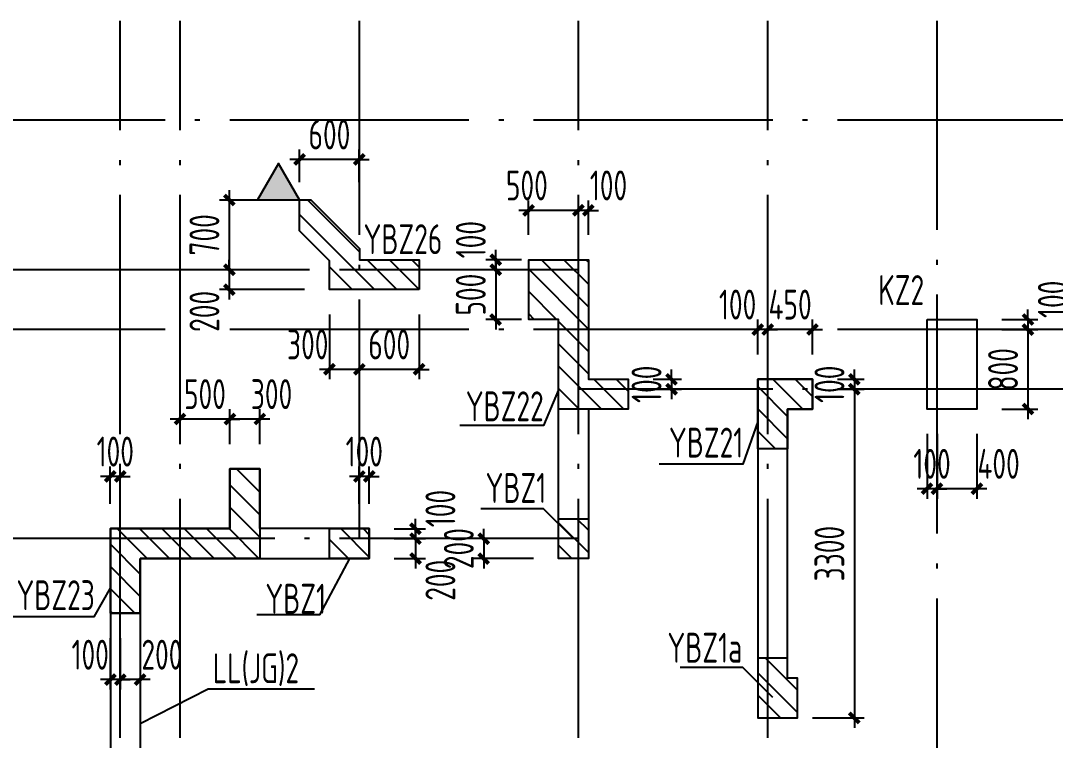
# Model space of a CAD drawing. Extents: x -144902 to 588294, y -160863 to 65494.
# Drawn here: x -13862 to -3474, y 52426 to 59651 of the extents above; entities that cross this region are included whole.
import ezdxf

# ---------------------------------------------------------------- set-up
doc = ezdxf.new("R2010")
doc.units = 0
doc.header["$LTSCALE"] = 100
doc.linetypes.add('ACAD_ISO04W100', pattern=[30.5, 24, -3, 0.5, -3])
doc.layers.get('0').update_dxf_attribs({"linetype": 'CONTINUOUS'})
doc.layers.get('Defpoints').update_dxf_attribs({"linetype": 'CONTINUOUS'})
for name, color, linetype in [('AXIS', 3, 'CONTINUOUS'), ('colu', 255, 'CONTINUOUS'), ('DIM', 3, 'CONTINUOUS'), ('DOTE', 253, 'ACAD_ISO04W100'), ('hatch1', 253, 'CONTINUOUS'), ('TEXT', 7, 'CONTINUOUS'), ('THIN', 7, 'CONTINUOUS'), ('剪力墙开洞', 170, 'CONTINUOUS'), ('砼墙', 3, 'CONTINUOUS'), ('门', 174, 'CONTINUOUS')]:
    doc.layers.add(name, color=color, linetype=linetype)
doc.styles.get("Standard").update_dxf_attribs({"font": 'tssdeng.shx', "width": 0.7, "bigfont": 'tssdchn.shx'})
doc.styles.add('TSSD_Dimension', font='Tssdeng.shx', dxfattribs={"width": 0.7, "bigfont": 'tssdchn.shx'})
doc.dimstyles.new('TSSD_100_100', dxfattribs={"dimtxt": 300, "dimasz": 100, "dimexe": 100, "dimexo": 250, "dimgap": 100, "dimtad": 1, "dimdec": 0, "dimzin": 0, "dimdsep": 46, "dimtxsty": 'TSSD_Dimension', "dimblk": 'ARCHTICK', "dimcen": 0, "dimdle": 100, "dimclrt": 7, "dimadec": 0, "dimazin": 0, "dimtfac": 1, "dimtdec": 0, "dimtix": 1, "dimtmove": 2, "dimatfit": 3, "dimfxl": 1, "dimtolj": 1, "dimtzin": 0, "dimarcsym": 0})
pattern_1 = [(135, (18775.13, -16.22), (112.2532, 112.2532), [])]
pattern_2 = [(135, (13432.28, -16.22), (112.2532, 112.2532), [])]

# ---------------------------------------------------------------- blocks, each defined once
blk = doc.blocks.new('_ArchTick')
at = {"color": 0, "linetype": 'ByBlock', "const_width": 0.4}
blk.add_lwpolyline([(-0.5, -0.5), (0.5, 0.5)], dxfattribs=at)
blk = doc.blocks.new('*D559')
at = {"layer": 'Defpoints', "color": 0}
for p in [(-10462, 56951), (-9862, 56951), (-10462, 56151)]:
    blk.add_point(p, dxfattribs=at)
at = {"layer": 'DIM', "color": 0, "lineweight": -2}
for p, q in [((-10462, 56701), (-10462, 56051)), ((-9862, 56701), (-9862, 56051)), ((-10462, 56151), (-10562, 56151)), ((-9862, 56151), (-10462, 56151)), ((-9862, 56151), (-9762, 56151))]:
    blk.add_line(p, q, dxfattribs=at)
at = {"layer": 'DIM', "color": 0, "lineweight": -2, "xscale": 100, "yscale": 100, "zscale": 100}
for p, rotation in [((-10462, 56151), 6.681851763668286e-08), ((-9862, 56151), 180.0000000668185)]:
    blk.add_blockref('_ArchTick', p, dxfattribs=dict(at, rotation=rotation))
at = {"layer": 'DIM', "color": 7, "insert": (-10162, 56401), "char_height": 300, "attachment_point": 5, "rotation": 0, "style": 'TSSD_Dimension'}
blk.add_mtext('\\A1;600', dxfattribs=at)
blk = doc.blocks.new('*D560')
at = {"layer": 'Defpoints', "color": 0}
for p in [(-4262, 56652), (-4262, 56551), (-3749, 56551)]:
    blk.add_point(p, dxfattribs=at)
at = {"layer": 'DIM', "color": 0, "lineweight": -2}
for p, q in [((-3749, 56652), (-3749, 56752)), ((-4012, 56652), (-3649, 56652)), ((-3749, 56652), (-3749, 56551)), ((-4012, 56551), (-3649, 56551)), ((-3749, 56551), (-3749, 56451))]:
    blk.add_line(p, q, dxfattribs=at)
at = {"layer": 'DIM', "color": 0, "lineweight": -2, "xscale": 100, "yscale": 100, "zscale": 100}
for p, rotation in [((-3749, 56652), 270), ((-3749, 56551), 90)]:
    blk.add_blockref('_ArchTick', p, dxfattribs=dict(at, rotation=rotation))
at = {"layer": 'DIM', "color": 7, "insert": (-3499, 56854), "char_height": 300, "attachment_point": 5, "rotation": 90, "style": 'TSSD_Dimension'}
blk.add_mtext('\\A1;100', dxfattribs=at)
blk = doc.blocks.new('*D561')
at = {"layer": 'Defpoints', "color": 0}
for p in [(-4262, 56551), (-4262, 55752), (-3749, 55752)]:
    blk.add_point(p, dxfattribs=at)
at = {"layer": 'DIM', "color": 0, "lineweight": -2}
for p, q in [((-3749, 56651), (-3749, 55652)), ((-4012, 56551), (-3649, 56551)), ((-4012, 55752), (-3649, 55752))]:
    blk.add_line(p, q, dxfattribs=at)
at = {"layer": 'DIM', "color": 0, "lineweight": -2, "xscale": 100, "yscale": 100, "zscale": 100}
for p, rotation in [((-3749, 56551), 90), ((-3749, 55752), 270)]:
    blk.add_blockref('_ArchTick', p, dxfattribs=dict(at, rotation=rotation))
at = {"layer": 'DIM', "color": 7, "insert": (-3999, 56151), "char_height": 300, "attachment_point": 5, "rotation": 90, "style": 'TSSD_Dimension'}
blk.add_mtext('\\A1;800', dxfattribs=at)
blk = doc.blocks.new('*D562')
at = {"layer": 'Defpoints', "color": 0}
for p in [(-4662, 55752), (-4262, 55752), (-4662, 54952)]:
    blk.add_point(p, dxfattribs=at)
at = {"layer": 'DIM', "color": 0, "lineweight": -2}
for p, q in [((-4662, 55502), (-4662, 54852)), ((-4262, 55502), (-4262, 54852)), ((-4162, 54952), (-4762, 54952))]:
    blk.add_line(p, q, dxfattribs=at)
at = {"layer": 'DIM', "color": 0, "lineweight": -2, "xscale": 100, "yscale": 100, "zscale": 100, "rotation": 180}
blk.add_blockref('_ArchTick', (-4662, 54952), dxfattribs=at)
at = {"layer": 'DIM', "color": 0, "lineweight": -2, "xscale": 100, "yscale": 100, "zscale": 100}
blk.add_blockref('_ArchTick', (-4262, 54952), dxfattribs=at)
at = {"layer": 'DIM', "color": 7, "insert": (-4044, 55202), "char_height": 300, "attachment_point": 5, "style": 'TSSD_Dimension'}
blk.add_mtext('\\A1;400', dxfattribs=at)
blk = doc.blocks.new('*D563')
at = {"layer": 'Defpoints', "color": 0}
for p in [(-4762, 55752), (-4662, 55752), (-4762, 54952)]:
    blk.add_point(p, dxfattribs=at)
at = {"layer": 'DIM', "color": 0, "lineweight": -2}
for p, q in [((-4762, 55502), (-4762, 54852)), ((-4662, 55502), (-4662, 54852)), ((-4762, 54952), (-4862, 54952)), ((-4662, 54952), (-4762, 54952)), ((-4662, 54952), (-4562, 54952))]:
    blk.add_line(p, q, dxfattribs=at)
at = {"layer": 'DIM', "color": 0, "lineweight": -2, "xscale": 100, "yscale": 100, "zscale": 100}
blk.add_blockref('_ArchTick', (-4762, 54952), dxfattribs=at)
at = {"layer": 'DIM', "color": 0, "lineweight": -2, "xscale": 100, "yscale": 100, "zscale": 100, "rotation": 180}
blk.add_blockref('_ArchTick', (-4662, 54952), dxfattribs=at)
at = {"layer": 'DIM', "color": 7, "insert": (-4712, 55202), "char_height": 300, "attachment_point": 5, "style": 'TSSD_Dimension'}
blk.add_mtext('\\A1;100', dxfattribs=at)
blk = doc.blocks.new('*D647')
at = {"layer": 'Defpoints', "color": 0}
for p in [(-5912, 56051), (-5912, 55951), (-5492, 55951)]:
    blk.add_point(p, dxfattribs=at)
at = {"layer": 'DIM', "color": 0, "lineweight": -2}
for p, q in [((-5492, 56051), (-5492, 56151)), ((-5662, 56051), (-5392, 56051)), ((-5492, 56051), (-5492, 55951)), ((-5662, 55951), (-5392, 55951)), ((-5492, 55951), (-5492, 55851))]:
    blk.add_line(p, q, dxfattribs=at)
at = {"layer": 'DIM', "color": 0, "lineweight": -2, "xscale": 100, "yscale": 100, "zscale": 100}
for p, rotation in [((-5492, 56051), 270), ((-5492, 55951), 90)]:
    blk.add_blockref('_ArchTick', p, dxfattribs=dict(at, rotation=rotation))
at = {"layer": 'DIM', "color": 7, "insert": (-5742, 56001), "char_height": 300, "attachment_point": 5, "rotation": 90, "style": 'TSSD_Dimension'}
blk.add_mtext('\\A1;100', dxfattribs=at)
blk = doc.blocks.new('*D648')
at = {"layer": 'Defpoints', "color": 0}
for p in [(-5912, 55951), (-6162, 52651, 0), (-5492, 52651)]:
    blk.add_point(p, dxfattribs=at)
at = {"layer": 'DIM', "color": 0, "lineweight": -2}
for p, q in [((-5492, 56051), (-5492, 52551)), ((-5662, 55951), (-5392, 55951)), ((-5912, 52651), (-5392, 52651))]:
    blk.add_line(p, q, dxfattribs=at)
at = {"layer": 'DIM', "color": 0, "lineweight": -2, "xscale": 100, "yscale": 100, "zscale": 100}
for p, rotation in [((-5492, 55951), 90), ((-5492, 52651), 270)]:
    blk.add_blockref('_ArchTick', p, dxfattribs=dict(at, rotation=rotation))
at = {"layer": 'DIM', "color": 7, "insert": (-5742, 54301), "char_height": 300, "attachment_point": 5, "rotation": 90, "style": 'TSSD_Dimension'}
blk.add_mtext('\\A1;3300', dxfattribs=at)
blk = doc.blocks.new('*D649')
at = {"layer": 'Defpoints', "color": 0}
for p in [(-6362, 56551), (-6362, 56051), (-5912, 56051)]:
    blk.add_point(p, dxfattribs=at)
at = {"layer": 'DIM', "color": 0, "lineweight": -2}
for p, q in [((-6362, 56301), (-6362, 56651)), ((-5912, 56301), (-5912, 56651)), ((-6362, 56551), (-6462, 56551)), ((-5912, 56551), (-6362, 56551)), ((-5912, 56551), (-5812, 56551))]:
    blk.add_line(p, q, dxfattribs=at)
at = {"layer": 'DIM', "color": 0, "lineweight": -2, "xscale": 100, "yscale": 100, "zscale": 100}
blk.add_blockref('_ArchTick', (-6362, 56551), dxfattribs=at)
at = {"layer": 'DIM', "color": 0, "lineweight": -2, "xscale": 100, "yscale": 100, "zscale": 100, "rotation": 180}
blk.add_blockref('_ArchTick', (-5912, 56551), dxfattribs=at)
at = {"layer": 'DIM', "color": 7, "insert": (-6137, 56801), "char_height": 300, "attachment_point": 5, "style": 'TSSD_Dimension'}
blk.add_mtext('\\A1;450', dxfattribs=at)
blk = doc.blocks.new('*D650')
at = {"layer": 'Defpoints', "color": 0}
for p in [(-6462, 56551), (-6462, 56051), (-6362, 56051)]:
    blk.add_point(p, dxfattribs=at)
at = {"layer": 'DIM', "color": 0, "lineweight": -2}
for p, q in [((-6462, 56301), (-6462, 56651)), ((-6362, 56301), (-6362, 56651)), ((-6462, 56551), (-6562, 56551)), ((-6362, 56551), (-6462, 56551)), ((-6362, 56551), (-6262, 56551))]:
    blk.add_line(p, q, dxfattribs=at)
at = {"layer": 'DIM', "color": 0, "lineweight": -2, "xscale": 100, "yscale": 100, "zscale": 100}
blk.add_blockref('_ArchTick', (-6462, 56551), dxfattribs=at)
at = {"layer": 'DIM', "color": 0, "lineweight": -2, "xscale": 100, "yscale": 100, "zscale": 100, "rotation": 180}
blk.add_blockref('_ArchTick', (-6362, 56551), dxfattribs=at)
at = {"layer": 'DIM', "color": 7, "insert": (-6664, 56801), "char_height": 300, "attachment_point": 5, "style": 'TSSD_Dimension'}
blk.add_mtext('\\A1;100', dxfattribs=at)
blk = doc.blocks.new('*D651')
at = {"layer": 'Defpoints', "color": 0}
for p in [(-7762, 56051), (-7762, 55951), (-7328, 55951)]:
    blk.add_point(p, dxfattribs=at)
at = {"layer": 'DIM', "color": 0, "lineweight": -2}
for p, q in [((-7328, 56051), (-7328, 56151)), ((-7512, 56051), (-7228, 56051)), ((-7328, 56051), (-7328, 55951)), ((-7512, 55951), (-7228, 55951)), ((-7328, 55951), (-7328, 55851))]:
    blk.add_line(p, q, dxfattribs=at)
at = {"layer": 'DIM', "color": 0, "lineweight": -2, "xscale": 100, "yscale": 100, "zscale": 100}
for p, rotation in [((-7328, 56051), 270), ((-7328, 55951), 90)]:
    blk.add_blockref('_ArchTick', p, dxfattribs=dict(at, rotation=rotation))
at = {"layer": 'DIM', "color": 7, "insert": (-7578, 56001), "char_height": 300, "attachment_point": 5, "rotation": 90, "style": 'TSSD_Dimension'}
blk.add_mtext('\\A1;100', dxfattribs=at)
blk = doc.blocks.new('*D652')
at = {"layer": 'Defpoints', "color": 0}
for p in [(-8262, 57747), (-8262, 57251), (-8162, 57251)]:
    blk.add_point(p, dxfattribs=at)
at = {"layer": 'DIM', "color": 0, "lineweight": -2}
for p, q in [((-8262, 57501), (-8262, 57847)), ((-8162, 57501), (-8162, 57847)), ((-8262, 57747), (-8362, 57747)), ((-8162, 57747), (-8262, 57747)), ((-8162, 57747), (-8062, 57747))]:
    blk.add_line(p, q, dxfattribs=at)
at = {"layer": 'DIM', "color": 0, "lineweight": -2, "xscale": 100, "yscale": 100, "zscale": 100}
blk.add_blockref('_ArchTick', (-8262, 57747), dxfattribs=at)
at = {"layer": 'DIM', "color": 0, "lineweight": -2, "xscale": 100, "yscale": 100, "zscale": 100, "rotation": 180}
blk.add_blockref('_ArchTick', (-8162, 57747), dxfattribs=at)
at = {"layer": 'DIM', "color": 7, "insert": (-7960, 57997), "char_height": 300, "attachment_point": 5, "style": 'TSSD_Dimension'}
blk.add_mtext('\\A1;100', dxfattribs=at)
blk = doc.blocks.new('*D653')
at = {"layer": 'Defpoints', "color": 0}
for p in [(-8762, 57747), (-8762, 57251), (-8262, 57251)]:
    blk.add_point(p, dxfattribs=at)
at = {"layer": 'DIM', "color": 0, "lineweight": -2}
for p, q in [((-8762, 57501), (-8762, 57847)), ((-8262, 57501), (-8262, 57847)), ((-8162, 57747), (-8862, 57747))]:
    blk.add_line(p, q, dxfattribs=at)
at = {"layer": 'DIM', "color": 0, "lineweight": -2, "xscale": 100, "yscale": 100, "zscale": 100, "rotation": 180}
blk.add_blockref('_ArchTick', (-8762, 57747), dxfattribs=at)
at = {"layer": 'DIM', "color": 0, "lineweight": -2, "xscale": 100, "yscale": 100, "zscale": 100}
blk.add_blockref('_ArchTick', (-8262, 57747), dxfattribs=at)
at = {"layer": 'DIM', "color": 7, "insert": (-8780, 57997), "char_height": 300, "attachment_point": 5, "style": 'TSSD_Dimension'}
blk.add_mtext('\\A1;500', dxfattribs=at)
blk = doc.blocks.new('*D654')
at = {"layer": 'Defpoints', "color": 0}
for p in [(-11061, 57851), (-11767, 57151), (-11061, 57151)]:
    blk.add_point(p, dxfattribs=at)
at = {"layer": 'DIM', "color": 0, "lineweight": -2}
for p, q in [((-11767, 57951), (-11767, 57051)), ((-11311, 57851), (-11867, 57851)), ((-11311, 57151), (-11867, 57151))]:
    blk.add_line(p, q, dxfattribs=at)
at = {"layer": 'DIM', "color": 0, "lineweight": -2, "xscale": 100, "yscale": 100, "zscale": 100}
for p, rotation in [((-11767, 57851), 90), ((-11767, 57151), 270)]:
    blk.add_blockref('_ArchTick', p, dxfattribs=dict(at, rotation=rotation))
at = {"layer": 'DIM', "color": 7, "insert": (-12017, 57501), "char_height": 300, "attachment_point": 5, "rotation": 90, "style": 'TSSD_Dimension'}
blk.add_mtext('\\A1;700', dxfattribs=at)
blk = doc.blocks.new('*D655')
at = {"layer": 'Defpoints', "color": 0}
for p in [(-10762, 57151), (-11767, 56951), (-10762, 56951)]:
    blk.add_point(p, dxfattribs=at)
at = {"layer": 'DIM', "color": 0, "lineweight": -2}
for p, q in [((-11767, 57151), (-11767, 57251)), ((-11012, 57151), (-11867, 57151)), ((-11767, 57151), (-11767, 56951)), ((-11012, 56951), (-11867, 56951)), ((-11767, 56951), (-11767, 56851))]:
    blk.add_line(p, q, dxfattribs=at)
at = {"layer": 'DIM', "color": 0, "lineweight": -2, "xscale": 100, "yscale": 100, "zscale": 100}
for p, rotation in [((-11767, 57151), 270), ((-11767, 56951), 90)]:
    blk.add_blockref('_ArchTick', p, dxfattribs=dict(at, rotation=rotation))
at = {"layer": 'DIM', "color": 7, "insert": (-12017, 56733), "char_height": 300, "attachment_point": 5, "rotation": 90, "style": 'TSSD_Dimension'}
blk.add_mtext('\\A1;200', dxfattribs=at)
blk = doc.blocks.new('*D656')
at = {"layer": 'Defpoints', "color": 0}
for p in [(-8583, 57251), (-9093, 57151), (-8583, 57151)]:
    blk.add_point(p, dxfattribs=at)
at = {"layer": 'DIM', "color": 0, "lineweight": -2}
for p, q in [((-9093, 57251), (-9093, 57351)), ((-8833, 57251), (-9193, 57251)), ((-9093, 57251), (-9093, 57151)), ((-8833, 57151), (-9193, 57151)), ((-9093, 57151), (-9093, 57051))]:
    blk.add_line(p, q, dxfattribs=at)
at = {"layer": 'DIM', "color": 0, "lineweight": -2, "xscale": 100, "yscale": 100, "zscale": 100}
for p, rotation in [((-9093, 57251), 270), ((-9093, 57151), 90)]:
    blk.add_blockref('_ArchTick', p, dxfattribs=dict(at, rotation=rotation))
at = {"layer": 'DIM', "color": 7, "insert": (-9343, 57453), "char_height": 300, "attachment_point": 5, "rotation": 90, "style": 'TSSD_Dimension'}
blk.add_mtext('\\A1;100', dxfattribs=at)
blk = doc.blocks.new('*D657')
at = {"layer": 'Defpoints', "color": 0}
for p in [(-10762, 56951), (-10462, 56951), (-10762, 56151)]:
    blk.add_point(p, dxfattribs=at)
at = {"layer": 'DIM', "color": 0, "lineweight": -2}
for p, q in [((-10762, 56701), (-10762, 56051)), ((-10462, 56701), (-10462, 56051)), ((-10362, 56151), (-10862, 56151))]:
    blk.add_line(p, q, dxfattribs=at)
at = {"layer": 'DIM', "color": 0, "lineweight": -2, "xscale": 100, "yscale": 100, "zscale": 100, "rotation": 180}
blk.add_blockref('_ArchTick', (-10762, 56151), dxfattribs=at)
at = {"layer": 'DIM', "color": 0, "lineweight": -2, "xscale": 100, "yscale": 100, "zscale": 100}
blk.add_blockref('_ArchTick', (-10462, 56151), dxfattribs=at)
at = {"layer": 'DIM', "color": 7, "insert": (-10980, 56401), "char_height": 300, "attachment_point": 5, "style": 'TSSD_Dimension'}
blk.add_mtext('\\A1;300', dxfattribs=at)
blk = doc.blocks.new('*D658')
at = {"layer": 'Defpoints', "color": 0}
for p in [(-11061, 58259), (-11061, 57779), (-10462, 57779)]:
    blk.add_point(p, dxfattribs=at)
at = {"layer": 'DIM', "color": 0, "lineweight": -2}
for p, q in [((-11061, 58029), (-11061, 58359)), ((-10462, 58029), (-10462, 58359)), ((-11061, 58259), (-11161, 58259)), ((-10462, 58259), (-11061, 58259)), ((-10462, 58259), (-10362, 58259))]:
    blk.add_line(p, q, dxfattribs=at)
at = {"layer": 'DIM', "color": 0, "lineweight": -2, "xscale": 100, "yscale": 100, "zscale": 100}
blk.add_blockref('_ArchTick', (-11061, 58259), dxfattribs=at)
at = {"layer": 'DIM', "color": 0, "lineweight": -2, "xscale": 100, "yscale": 100, "zscale": 100, "rotation": 180}
blk.add_blockref('_ArchTick', (-10462, 58259), dxfattribs=at)
at = {"layer": 'DIM', "color": 7, "insert": (-10762, 58509), "char_height": 300, "attachment_point": 5, "style": 'TSSD_Dimension'}
blk.add_mtext('\\A1;600', dxfattribs=at)
blk = doc.blocks.new('*D659')
at = {"layer": 'Defpoints', "color": 0}
for p in [(-8462, 54451), (-9213, 54251), (-8462, 54251)]:
    blk.add_point(p, dxfattribs=at)
at = {"layer": 'DIM', "color": 0, "lineweight": -2}
for p, q in [((-9213, 54451), (-9213, 54551)), ((-8712, 54451), (-9313, 54451)), ((-9213, 54451), (-9213, 54251)), ((-8712, 54251), (-9313, 54251)), ((-9213, 54251), (-9213, 54151))]:
    blk.add_line(p, q, dxfattribs=at)
at = {"layer": 'DIM', "color": 0, "lineweight": -2, "xscale": 100, "yscale": 100, "zscale": 100}
for p, rotation in [((-9213, 54451), 270), ((-9213, 54251), 90)]:
    blk.add_blockref('_ArchTick', p, dxfattribs=dict(at, rotation=rotation))
at = {"layer": 'DIM', "color": 7, "insert": (-9463, 54351), "char_height": 300, "attachment_point": 5, "rotation": 90, "style": 'TSSD_Dimension'}
blk.add_mtext('\\A1;200', dxfattribs=at)
blk = doc.blocks.new('*D660')
at = {"layer": 'Defpoints', "color": 0}
for p in [(-11761, 55652), (-11761, 55151), (-11461, 55151)]:
    blk.add_point(p, dxfattribs=at)
at = {"layer": 'DIM', "color": 0, "lineweight": -2}
for p, q in [((-11761, 55401), (-11761, 55752)), ((-11461, 55401), (-11461, 55752)), ((-11361, 55652), (-11861, 55652))]:
    blk.add_line(p, q, dxfattribs=at)
at = {"layer": 'DIM', "color": 0, "lineweight": -2, "xscale": 100, "yscale": 100, "zscale": 100, "rotation": 180}
blk.add_blockref('_ArchTick', (-11761, 55652), dxfattribs=at)
at = {"layer": 'DIM', "color": 0, "lineweight": -2, "xscale": 100, "yscale": 100, "zscale": 100}
blk.add_blockref('_ArchTick', (-11461, 55652), dxfattribs=at)
at = {"layer": 'DIM', "color": 7, "insert": (-11343, 55902), "char_height": 300, "attachment_point": 5, "style": 'TSSD_Dimension'}
blk.add_mtext('\\A1;300', dxfattribs=at)
blk = doc.blocks.new('*D661')
at = {"layer": 'Defpoints', "color": 0}
for p in [(-12262, 55652), (-12262, 55151), (-11761, 55151)]:
    blk.add_point(p, dxfattribs=at)
at = {"layer": 'DIM', "color": 0, "lineweight": -2}
for p, q in [((-12262, 55401), (-12262, 55752)), ((-11761, 55401), (-11761, 55752)), ((-12262, 55652), (-12362, 55652)), ((-11761, 55652), (-12262, 55652)), ((-11761, 55652), (-11661, 55652))]:
    blk.add_line(p, q, dxfattribs=at)
at = {"layer": 'DIM', "color": 0, "lineweight": -2, "xscale": 100, "yscale": 100, "zscale": 100}
blk.add_blockref('_ArchTick', (-12262, 55652), dxfattribs=at)
at = {"layer": 'DIM', "color": 0, "lineweight": -2, "xscale": 100, "yscale": 100, "zscale": 100, "rotation": 180}
blk.add_blockref('_ArchTick', (-11761, 55652), dxfattribs=at)
at = {"layer": 'DIM', "color": 7, "insert": (-12012, 55902), "char_height": 300, "attachment_point": 5, "style": 'TSSD_Dimension'}
blk.add_mtext('\\A1;500', dxfattribs=at)
blk = doc.blocks.new('*D662')
at = {"layer": 'Defpoints', "color": 0}
for p in [(-10362, 54551), (-10362, 54451), (-9898, 54451)]:
    blk.add_point(p, dxfattribs=at)
at = {"layer": 'DIM', "color": 0, "lineweight": -2}
for p, q in [((-9898, 54551), (-9898, 54651)), ((-10112, 54551), (-9798, 54551)), ((-9898, 54551), (-9898, 54451)), ((-10112, 54451), (-9798, 54451)), ((-9898, 54451), (-9898, 54351))]:
    blk.add_line(p, q, dxfattribs=at)
at = {"layer": 'DIM', "color": 0, "lineweight": -2, "xscale": 100, "yscale": 100, "zscale": 100}
for p, rotation in [((-9898, 54551), 270), ((-9898, 54451), 90)]:
    blk.add_blockref('_ArchTick', p, dxfattribs=dict(at, rotation=rotation))
at = {"layer": 'DIM', "color": 7, "insert": (-9648, 54753), "char_height": 300, "attachment_point": 5, "rotation": 90, "style": 'TSSD_Dimension'}
blk.add_mtext('\\A1;100', dxfattribs=at)
blk = doc.blocks.new('*D663')
at = {"layer": 'Defpoints', "color": 0}
for p in [(-10362, 54451), (-10362, 54251), (-9898, 54251)]:
    blk.add_point(p, dxfattribs=at)
at = {"layer": 'DIM', "color": 0, "lineweight": -2}
for p, q in [((-9898, 54451), (-9898, 54551)), ((-10112, 54451), (-9798, 54451)), ((-9898, 54451), (-9898, 54251)), ((-10112, 54251), (-9798, 54251)), ((-9898, 54251), (-9898, 54151))]:
    blk.add_line(p, q, dxfattribs=at)
at = {"layer": 'DIM', "color": 0, "lineweight": -2, "xscale": 100, "yscale": 100, "zscale": 100}
for p, rotation in [((-9898, 54451), 270), ((-9898, 54251), 90)]:
    blk.add_blockref('_ArchTick', p, dxfattribs=dict(at, rotation=rotation))
at = {"layer": 'DIM', "color": 7, "insert": (-9648, 54033), "char_height": 300, "attachment_point": 5, "rotation": 90, "style": 'TSSD_Dimension'}
blk.add_mtext('\\A1;200', dxfattribs=at)
blk = doc.blocks.new('*D664')
at = {"layer": 'Defpoints', "color": 0}
for p in [(-10462, 55075), (-10462, 54551), (-10362, 54551)]:
    blk.add_point(p, dxfattribs=at)
at = {"layer": 'DIM', "color": 0, "lineweight": -2}
for p, q in [((-10462, 54801), (-10462, 55175)), ((-10362, 54801), (-10362, 55175)), ((-10462, 55075), (-10562, 55075)), ((-10362, 55075), (-10462, 55075)), ((-10362, 55075), (-10262, 55075))]:
    blk.add_line(p, q, dxfattribs=at)
at = {"layer": 'DIM', "color": 0, "lineweight": -2, "xscale": 100, "yscale": 100, "zscale": 100}
blk.add_blockref('_ArchTick', (-10462, 55075), dxfattribs=at)
at = {"layer": 'DIM', "color": 0, "lineweight": -2, "xscale": 100, "yscale": 100, "zscale": 100, "rotation": 180}
blk.add_blockref('_ArchTick', (-10362, 55075), dxfattribs=at)
at = {"layer": 'DIM', "color": 7, "insert": (-10412, 55325), "char_height": 300, "attachment_point": 5, "style": 'TSSD_Dimension'}
blk.add_mtext('\\A1;100', dxfattribs=at)
blk = doc.blocks.new('*D665')
at = {"layer": 'Defpoints', "color": 0}
for p in [(-12962, 55075), (-12962, 54551), (-12862, 54551)]:
    blk.add_point(p, dxfattribs=at)
at = {"layer": 'DIM', "color": 0, "lineweight": -2}
for p, q in [((-12962, 54801), (-12962, 55175)), ((-12862, 54801), (-12862, 55175)), ((-12962, 55075), (-13062, 55075)), ((-12862, 55075), (-12962, 55075)), ((-12862, 55075), (-12762, 55075))]:
    blk.add_line(p, q, dxfattribs=at)
at = {"layer": 'DIM', "color": 0, "lineweight": -2, "xscale": 100, "yscale": 100, "zscale": 100}
blk.add_blockref('_ArchTick', (-12962, 55075), dxfattribs=at)
at = {"layer": 'DIM', "color": 0, "lineweight": -2, "xscale": 100, "yscale": 100, "zscale": 100, "rotation": 180}
blk.add_blockref('_ArchTick', (-12862, 55075), dxfattribs=at)
at = {"layer": 'DIM', "color": 7, "insert": (-12912, 55325), "char_height": 300, "attachment_point": 5, "style": 'TSSD_Dimension'}
blk.add_mtext('\\A1;100', dxfattribs=at)
blk = doc.blocks.new('*D666')
at = {"layer": 'Defpoints', "color": 0}
for p in [(-12862, 53701), (-12662, 53701), (-12862, 53036)]:
    blk.add_point(p, dxfattribs=at)
at = {"layer": 'DIM', "color": 0, "lineweight": -2}
for p, q in [((-12862, 53451), (-12862, 52936)), ((-12662, 53451), (-12662, 52936)), ((-12562, 53036), (-12962, 53036))]:
    blk.add_line(p, q, dxfattribs=at)
at = {"layer": 'DIM', "color": 0, "lineweight": -2, "xscale": 100, "yscale": 100, "zscale": 100, "rotation": 180}
blk.add_blockref('_ArchTick', (-12862, 53036), dxfattribs=at)
at = {"layer": 'DIM', "color": 0, "lineweight": -2, "xscale": 100, "yscale": 100, "zscale": 100}
blk.add_blockref('_ArchTick', (-12662, 53036), dxfattribs=at)
at = {"layer": 'DIM', "color": 7, "insert": (-12444, 53286), "char_height": 300, "attachment_point": 5, "style": 'TSSD_Dimension'}
blk.add_mtext('\\A1;200', dxfattribs=at)
blk = doc.blocks.new('*D667')
at = {"layer": 'Defpoints', "color": 0}
for p in [(-12962, 53701), (-12862, 53701), (-12962, 53036)]:
    blk.add_point(p, dxfattribs=at)
at = {"layer": 'DIM', "color": 0, "lineweight": -2}
for p, q in [((-12962, 53451), (-12962, 52936)), ((-12862, 53451), (-12862, 52936)), ((-12962, 53036), (-13062, 53036)), ((-12862, 53036), (-12962, 53036)), ((-12862, 53036), (-12762, 53036))]:
    blk.add_line(p, q, dxfattribs=at)
at = {"layer": 'DIM', "color": 0, "lineweight": -2, "xscale": 100, "yscale": 100, "zscale": 100}
blk.add_blockref('_ArchTick', (-12962, 53036), dxfattribs=at)
at = {"layer": 'DIM', "color": 0, "lineweight": -2, "xscale": 100, "yscale": 100, "zscale": 100, "rotation": 180}
blk.add_blockref('_ArchTick', (-12862, 53036), dxfattribs=at)
at = {"layer": 'DIM', "color": 7, "insert": (-13164, 53286), "char_height": 300, "attachment_point": 5, "style": 'TSSD_Dimension'}
blk.add_mtext('\\A1;100', dxfattribs=at)
blk = doc.blocks.new('*D737')
at = {"layer": 'Defpoints', "color": 0}
for p in [(-8583, 57151), (-9093, 56651), (-8583, 56651)]:
    blk.add_point(p, dxfattribs=at)
at = {"layer": 'DIM', "color": 0, "lineweight": -2}
for p, q in [((-9093, 57151), (-9093, 57251)), ((-8833, 57151), (-9193, 57151)), ((-9093, 57151), (-9093, 56651)), ((-8833, 56651), (-9193, 56651)), ((-9093, 56651), (-9093, 56551))]:
    blk.add_line(p, q, dxfattribs=at)
at = {"layer": 'DIM', "color": 0, "lineweight": -2, "xscale": 100, "yscale": 100, "zscale": 100}
for p, rotation in [((-9093, 57151), 270), ((-9093, 56651), 90)]:
    blk.add_blockref('_ArchTick', p, dxfattribs=dict(at, rotation=rotation))
at = {"layer": 'DIM', "color": 7, "insert": (-9343, 56901), "char_height": 300, "attachment_point": 5, "rotation": 90, "style": 'TSSD_Dimension'}
blk.add_mtext('\\A1;500', dxfattribs=at)

msp = doc.modelspace()

# ---------------------------------------------------------------- hatches: boundary and pattern name
at = {"layer": 'hatch1'}
h = msp.add_hatch(dxfattribs=at)
h.set_pattern_fill('ANSI31', color=256, scale=50, style=0)
h.set_pattern_definition(pattern_2)
h.paths.add_polyline_path([(-9861.704, 56951.408), (-10761.704, 56951.408), (-10761.704, 57241.565), (-11061.496, 57541.357), (-11061.496, 57851.408), (-10947.283, 57851.408), (-10461.704, 57365.829), (-10461.704, 57251.408), (-9861.704, 57251.408)])
h = msp.add_hatch(dxfattribs=at)
h.set_pattern_fill('ANSI31', color=256, scale=50, style=0)
h.set_pattern_definition(pattern_1)
h.paths.add_polyline_path([(-7761.704, 55751.418), (-8461.704, 55751.418), (-8461.704, 56651.418), (-8761.704, 56651.418), (-8761.704, 57251.418), (-8161.704, 57251.418), (-8161.704, 56051.418), (-7761.704, 56051.418)])
h = msp.add_hatch(dxfattribs=at)
h.set_pattern_fill('ANSI31', color=256, scale=50, style=0)
h.set_pattern_definition(pattern_1)
h.paths.add_polyline_path([(-5911.704, 56051.418), (-5911.704, 55751.418), (-6161.704, 55751.418), (-6161.704, 55351.418), (-6461.704, 55351.418), (-6461.704, 56051.418)])
h = msp.add_hatch(dxfattribs=at)
h.set_pattern_fill('ANSI31', color=256, scale=50, style=0)
h.set_pattern_definition(pattern_1)
h.paths.add_polyline_path([(-12661.704, 54251.419), (-12661.704, 53701.418), (-12961.704, 53701.418), (-12961.704, 54551.418), (-11761.498, 54551.418), (-11761.498, 55151.418), (-11461.498, 55151.418), (-11461.498, 54251.419)])
h = msp.add_hatch(dxfattribs=at)
h.set_pattern_fill('ANSI31', color=256, scale=50, style=0)
h.set_pattern_definition(pattern_1)
h.paths.add_polyline_path([(-8161.704, 54651.419), (-8161.704, 54251.419), (-8461.704, 54251.419), (-8461.704, 54651.419)])
h = msp.add_hatch(dxfattribs=at)
h.set_pattern_fill('ANSI31', color=256, scale=50, style=0)
h.set_pattern_definition(pattern_1)
h.paths.add_polyline_path([(-10361.704, 54551.418), (-10361.704, 54251.418), (-10761.704, 54251.418), (-10761.704, 54551.419)])
h = msp.add_hatch(dxfattribs=at)
h.set_pattern_fill('ANSI31', color=256, scale=50, style=0)
h.set_pattern_definition(pattern_2)
h.paths.add_polyline_path([(-6161.704, 53251.417), (-6461.704, 53251.417), (-6461.704, 52651.417), (-6061.704, 52651.417), (-6061.704, 53051.417), (-6161.704, 53051.417)])
at = {"layer": 'TEXT'}
msp.add_hatch(color=256, dxfattribs=at).paths.add_polyline_path([(-11273.586, 58218.758), (-11061.496, 57851.408), (-11485.675, 57851.408)])

# ---------------------------------------------------------------- linework, layer by layer
at = {"layer": 'AXIS'}
for p, q in [((-13461.704, 58651.407, 0), (-16123.062, 58651.407, 0)), ((-13461.704, 57151.407, 0), (-16123.062, 57151.407, 0)), ((-13461.704, 56551.407, 0), (-16123.062, 56551.407, 0)), ((-13461.704, 54451.407, 0), (-16123.062, 54451.407, 0))]:
    msp.add_line(p, q, dxfattribs=at)
at = {"layer": 'colu', "color": 1, "elevation": 0}
msp.add_lwpolyline([(-9861.704, 56951.408), (-10761.704, 56951.408), (-10761.704, 57241.565), (-11061.496, 57541.357), (-11061.496, 57851.408), (-10947.283, 57851.408), (-10461.704, 57365.829), (-10461.704, 57251.408), (-9861.704, 57251.408)], close=True, dxfattribs=at)
for points in [[(-7761.704, 55751.418), (-8461.704, 55751.418), (-8461.704, 56651.418), (-8761.704, 56651.418), (-8761.704, 57251.418), (-8161.704, 57251.418), (-8161.704, 56051.418), (-7761.704, 56051.418), (-7761.704, 55751.418)], [(-6161.704, 53251.417), (-6461.704, 53251.417), (-6461.704, 52651.417), (-6061.704, 52651.417), (-6061.704, 53051.417), (-6161.704, 53051.417), (-6161.704, 53251.417)]]:
    msp.add_lwpolyline(points, dxfattribs=at)
at = {"layer": 'colu', "color": 1}
for points in [[(-5911.704, 56051.418), (-5911.704, 55751.418), (-6161.704, 55751.418), (-6161.704, 55351.418), (-6461.704, 55351.418), (-6461.704, 56051.418), (-5911.704, 56051.418)], [(-8161.704, 54651.419), (-8161.704, 54251.419), (-8461.704, 54251.419), (-8461.704, 54651.419), (-8161.704, 54651.419)], [(-10361.704, 54551.418), (-10361.704, 54251.418), (-10761.704, 54251.418), (-10761.704, 54551.419), (-10361.704, 54551.418)]]:
    msp.add_lwpolyline(points, dxfattribs=at)
msp.add_lwpolyline([(-12661.704, 54251.419), (-12661.704, 53701.418), (-12961.704, 53701.418), (-12961.704, 54551.418), (-11761.498, 54551.418), (-11761.498, 55151.418), (-11461.498, 55151.418), (-11461.498, 54251.419)], close=True, dxfattribs=at)
at = {"layer": 'DOTE'}
for p, q in [((-12861.704, 40251.407), (-12861.704, 59651.407)), ((-12261.704, 40251.407), (-12261.704, 59651.407)), ((-10461.704, 54451.407), (-10461.704, 59651.407)), ((-8261.704, 40251.407), (-8261.704, 59651.407)), ((-6361.704, 40251.407), (-6361.704, 59651.407)), ((-4661.704, 51451.407), (-4661.704, 59651.407)), ((27238.296, 58651.407), (-13861.704, 58651.407)), ((-8261.704, 57151.407), (-13861.704, 57151.407)), ((27238.296, 56551.407), (-13861.704, 56551.407)), ((27238.296, 55951.407), (-8261.704, 55951.407)), ((-8261.704, 54451.407), (-13861.704, 54451.407))]:
    msp.add_line(p, q, dxfattribs=at)
at = {"layer": 'TEXT'}
msp.add_lwpolyline([(-11061.496, 57851.408), (-11273.586, 58218.758), (-11485.675, 57851.408)], close=True, dxfattribs=at)
at = {"layer": 'THIN', "color": 1}
for points in [[(-8461.704, 55946.215), (-8611.704, 55586.572), (-9451.704, 55586.572)], [(-6461.704, 55626.872), (-6611.704, 55200.22), (-7451.704, 55200.22)], [(-12961.704, 53960.327), (-13128.915, 53665.606), (-13968.915, 53665.606)]]:
    msp.add_lwpolyline(points, dxfattribs=at)
at = {"layer": 'THIN', "color": 210}
for points in [[(-8311.704, 54451.419), (-8611.704, 54751.419), (-9241.704, 54751.419)], [(-10561.704, 54251.418), (-10861.705, 53685.758), (-11491.705, 53685.758)], [(-6311.704, 52857.059), (-6611.704, 53157.059), (-7241.704, 53157.059)]]:
    msp.add_lwpolyline(points, dxfattribs=at)
at = {"layer": '剪力墙开洞'}
msp.add_lwpolyline([(-12661.704, 52594.696), (-11980.136, 52944.347), (-10910.754, 52944.346)], dxfattribs=at)
at = {"layer": '砼墙', "elevation": 0}
for points in [[(-9861.704, 56951.408), (-10761.704, 56951.408), (-10761.704, 57241.565), (-11061.496, 57541.357), (-11061.496, 57851.408), (-10947.283, 57851.408), (-10461.704, 57365.829), (-10461.704, 57251.408), (-9861.704, 57251.408)], [(-8161.704, 55751.418), (-8161.704, 54251.419), (-8461.704, 54251.419), (-8461.704, 56651.418), (-8761.704, 56651.418), (-8761.704, 57251.418), (-8161.704, 57251.418), (-8161.704, 56051.418), (-7761.704, 56051.418), (-7761.704, 55751.418)], [(-4761.704, 56651.578), (-4261.704, 56651.578), (-4261.704, 55751.578), (-4761.704, 55751.578)], [(-6161.704, 55751.418), (-5911.704, 55751.418), (-5911.704, 56051.418), (-6461.704, 56051.418), (-6461.704, 52651.417), (-6061.704, 52651.417), (-6061.704, 53051.417), (-6161.704, 53051.417)], [(-12661.704, 54251.419), (-10361.704, 54251.418), (-10361.704, 54551.418), (-11461.498, 54551.419), (-11461.498, 55151.418), (-11761.498, 55151.418), (-11761.498, 54551.419), (-12961.704, 54551.418), (-12961.704, 53701.418), (-12661.704, 53701.418)]]:
    msp.add_lwpolyline(points, close=True, dxfattribs=at)
at = {"layer": '门'}
for p, q in [((-12961.704, 53701.418), (-12961.704, 52201.418)), ((-12661.704, 53701.418), (-12661.704, 52201.418))]:
    msp.add_line(p, q, dxfattribs=at)

# ---------------------------------------------------------------- texts
at = {"layer": 'TEXT', "color": 1, "width": 0.7}
for s, p in [('YBZ26', (-10419.608, 57307.587)), ('YBZ22', (-9393.841, 55629.837)), ('YBZ21', (-7353.724, 55265.515)), ('YBZ23', (-13904.813, 53733.37))]:
    msp.add_text(s, height=300, dxfattribs=at).set_placement(p)
at = {"layer": 'TEXT', "color": 210, "width": 0.7}
for s, p in [('KZ2', (-5251.745, 56796.893)), ('YBZ1', (-9194.889, 54810.351)), ('YBZ1', (-11405.309, 53697.642)), ('YBZ1a', (-7368.907, 53206.21))]:
    msp.add_text(s, height=300, dxfattribs=at).set_placement(p)
at = {"layer": '剪力墙开洞', "width": 0.7}
msp.add_text('LL(JG)2', height=300, dxfattribs=at).set_placement((-11932.915, 52999.928))

# ---------------------------------------------------------------- dimensions: what is measured, and where the dimension line sits
at = {"layer": 'DIM'}
for base, p1, p2, angle, picture, middle in [((-11061.496, 58259.495), (-10461.704, 57779.447), (-11061.496, 57779.447), 180, '*D658', (-10761.6, 58509.495)), ((-11766.796, 57151.407), (-11061.496, 57851.408), (-11061.496, 57151.407), 90, '*D654', (-12016.796, 57501.408)), ((-9092.534, 56651.418), (-8582.937, 57151.407), (-8582.937, 56651.418), 90, '*D737', (-9342.534, 56901.412)), ((-6361.704, 56551.407), (-5911.704, 56051.418), (-6361.704, 56051.418), 180, '*D649', (-6136.704, 56801.407)), ((-7328.44, 55951.407), (-7761.704, 56051.418), (-7761.704, 55951.407), 90, '*D651', (-7578.44, 56001.412)), ((-5492.488, 55951.407), (-5911.704, 56051.418), (-5911.704, 55951.407), 90, '*D647', (-5742.488, 56001.412)), ((-12261.704, 55652.317), (-11761.498, 55151.418), (-12261.704, 55151.418), 180, '*D661', (-12011.601, 55902.317)), ((-5492.488, 52651.417), (-5911.704, 55951.407), (-6161.704, 52651.417, 0), 90, '*D648', (-5742.488, 54301.412)), ((-12961.704, 55075.462), (-12861.704, 54551.418), (-12961.704, 54551.418), 180, '*D665', (-12911.704, 55325.462)), ((-10461.704, 55075.462), (-10361.704, 54551.418), (-10461.704, 54551.418), 180, '*D664', (-10411.704, 55325.462)), ((-9213.478, 54251.419), (-8461.704, 54451.407), (-8461.704, 54251.419), 90, '*D659', (-9463.478, 54351.413))]:
    dim = msp.add_linear_dim(base=base, p1=p1, p2=p2, angle=angle, dimstyle='TSSD_100_100', dxfattribs=at)
    dim.commit()
    dim.dimension.update_dxf_attribs({"geometry": picture, "text_midpoint": middle})
for base, p1, p2, angle, picture, middle, dimtype in [((-8761.704, 57747.416), (-8261.704, 57251.418), (-8761.704, 57251.418), 180, '*D653', (-8779.781, 57997.416), 160), ((-8261.704, 57747.416), (-8161.704, 57251.418), (-8261.704, 57251.418), 180, '*D652', (-7959.781, 57997.416), 160), ((-9092.534, 57151.407), (-8582.937, 57251.418), (-8582.937, 57151.407), 90, '*D656', (-9342.534, 57453.341), 160), ((-11766.796, 56951.408), (-10761.704, 57151.407), (-10761.704, 56951.408), 90, '*D655', (-12016.796, 56733.331), 160), ((-3749.335, 56551.407), (-4261.704, 56651.578), (-4261.704, 56551.407), 270, '*D560', (-3499.335, 56853.501), 161), ((-10761.704, 56151.408), (-10461.704, 56951.408), (-10761.704, 56951.408), 180, '*D657', (-10979.781, 56401.408), 160), ((-6461.704, 56551.407), (-6361.704, 56051.418), (-6461.704, 56051.418), 180, '*D650', (-6663.627, 56801.407), 160), ((-11761.498, 55652.317), (-11461.498, 55151.418), (-11761.498, 55151.418), 180, '*D660', (-11343.421, 55902.317), 160), ((-4661.704, 54951.578), (-4261.704, 55751.578), (-4661.704, 55751.578), 180, '*D562', (-4043.627, 55201.578), 161), ((-9897.68, 54451.407), (-10361.704, 54551.418), (-10361.704, 54451.407), 90, '*D662', (-9647.68, 54753.341), 160), ((-9897.68, 54251.418), (-10361.704, 54451.407), (-10361.704, 54251.418), 90, '*D663', (-9647.68, 54033.341), 160), ((-12961.704, 53036.309), (-12861.704, 53701.418), (-12961.704, 53701.418), 180, '*D667', (-13163.627, 53286.309), 160), ((-12861.704, 53036.309), (-12661.704, 53701.418), (-12861.704, 53701.418), 180, '*D666', (-12443.627, 53286.309), 160)]:
    dim = msp.add_linear_dim(base=base, p1=p1, p2=p2, angle=angle, dimstyle='TSSD_100_100', dxfattribs=at)
    dim.commit()
    dim.dimension.update_dxf_attribs({"geometry": picture, "text_midpoint": middle, "dimtype": dimtype})
for p1, p2, distance, picture, middle in [((-9861.704, 56951.408), (-10461.704, 56951.408), 800, '*D559', (-10161.704, 56401.408)), ((-4261.704, 56551.407), (-4261.704, 55751.578), 512.37, '*D561', (-3999.335, 56151.493)), ((-4661.704, 55751.578), (-4761.704, 55751.578), 800, '*D563', (-4711.704, 55201.578))]:
    dim = msp.add_aligned_dim(p1=p1, p2=p2, distance=distance, dimstyle='TSSD_100_100', dxfattribs=at)
    dim.commit()
    dim.dimension.update_dxf_attribs({"geometry": picture, "text_midpoint": middle})

doc.saveas('drawing.dxf')
